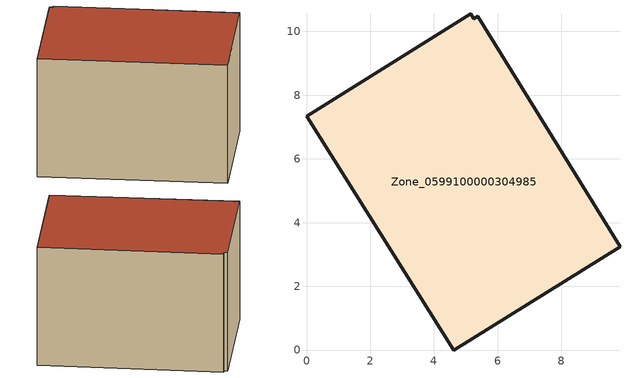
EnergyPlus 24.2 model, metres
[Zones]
Zone_0599100000304985
 floor ground (C_G): 5.38,10.48 9.84,3.25 4.62,0 0,7.34 5.16,10.55 5.25,10.41 z0
 wall outside (C_F): 4.62,0 9.84,3.25 5.38,10.48 5.25,10.41 5.16,10.55 0,7.34 4.62,0 z0:5.8
 roof outside (C_R): 9.84,3.25 5.38,10.48 5.25,10.41 5.16,10.55 0,7.34 4.62,0 z5.8
[BUILDING]
Pand.0599100000304985: North Axis=0; Terrain=City; Loads Convergence Tolerance Value=0.04; Temperature Convergence Tolerance Value=0.4; Solar Distribution=FullExterior; Maximum Number of Warmup Days=25; Minimum Number of Warmup Days=1
[Site:Location]
Rotterdam.The.Hague.AP_ZH_NLD Design_Conditions: Latitude=51.96; Longitude=4.45; Time Zone=1; Elevation=-4.5
[SITE:GROUNDTEMPERATURE:BUILDINGSURFACE]
18, 18, 18, 18, 18, 18, 18, 18, 18, 18, 18, 18
[MATERIAL] Thermal Absorptance=0.9; Solar Absorptance=0.7; Visible Absorptance=0.7
Name | Roughness | Thickness | Conductivity | Density | Specific Heat
G.TI.1965-1974 | MediumSmooth | 0.15 | 0.882353 | 540 | 1210
F.TI.1965-1974 | Rough | 0.3 | 0.697674 | 1920 | 840
R.TI.1965-1974 | MediumRough | 0.2 | 0.232558 | 1500 | 1000
[CONSTRUCTION]
C_G: G.TI.1965-1974
C_F: F.TI.1965-1974
C_R: R.TI.1965-1974
[ZONE]
Zone_0599100000304985: Type=1; Multiplier=1; Ceiling Height=Autocalculate; Volume=Autocalculate; Floor Area=autocalculate; Part of Total Floor Area=Yes
[ZONEINFILTRATION:DESIGNFLOWRATE]
Infil_Zone_0599100000304985: Zone or ZoneList or Space or SpaceList=Zone_0599100000304985; Schedule=AlwaysOn; Design Flow Rate Calculation Method=Flow/Area; Flow Rate per Floor Area=0.003; Constant Term Coefficient=1; Temperature Term Coefficient=0; Velocity Term Coefficient=0; Velocity Squared Term Coefficient=0
[HVACTEMPLATE:ZONE:IDEALLOADSAIRSYSTEM]
Zone_0599100000304985: Maximum Heating Supply Air Temperature=50; Minimum Cooling Supply Air Temperature=13; Maximum Heating Supply Air Humidity Ratio=0.0156; Minimum Cooling Supply Air Humidity Ratio=0.0077; Heating Limit=NoLimit; Cooling Limit=NoLimit; Dehumidification Control Type=ConstantSensibleHeatRatio; Cooling Sensible Heat Ratio=0.7; Dehumidification Setpoint=60; Humidification Control Type=None; Humidification Setpoint=30; Outdoor Air Method=None; Outdoor Air Flow Rate per Person=0.00944; Outdoor Air Flow Rate per Zone Floor Area=0; Outdoor Air Flow Rate per Zone=0; Demand Controlled Ventilation Type=None; Outdoor Air Economizer Type=NoEconomizer; Heat Recovery Type=None; Sensible Heat Recovery Effectiveness=0.7; Latent Heat Recovery Effectiveness=0.65
[ZONECONTROL:THERMOSTAT]
ThermostatControl_Zone_0599100000304985: Zone or ZoneList=Zone_0599100000304985; Control Type Schedule=DualSetpointControlType; Control 1=Thermostat_Zone_0599100000304985; Temperature Difference Between Cutout And Setpoint=0
[THERMOSTATSETPOINT:DUALSETPOINT]
Thermostat_Zone_0599100000304985: Heating Setpoint Temperature Schedule=HeatingSetpoint_Zone_0599100000304985; Cooling Setpoint Temperature Schedule=CoolingSetpoint_Zone_0599100000304985
[SCHEDULE:COMPACT]
HeatingSetpoint_Zone_0599100000304985: Through: 12/31, For: AllDays, Until: 24:00, 21
CoolingSetpoint_Zone_0599100000304985: Through: 12/31, For: AllDays, Until: 24:00, 24
DualSetpointControlType: Through: 12/31, For: AllDays, Until: 24:00, 4
AlwaysOn: Through: 12/31, For: AllDays, Until: 24:00, 1
